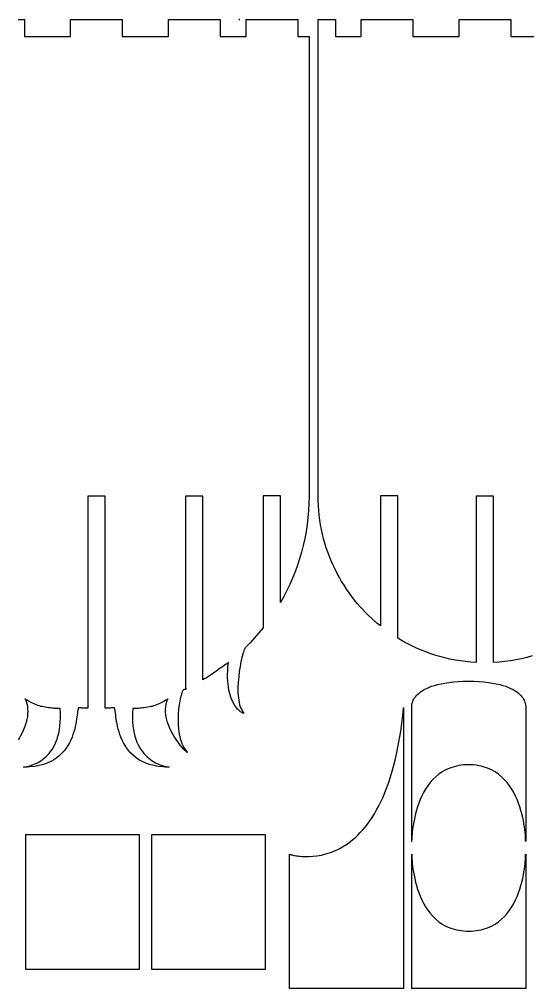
# Model space of a CAD drawing. Header units: millimetres. Extents: x 211 to 654, y 153 to 425.
# Drawn here: x 289.6 to 372.2, y 153.6 to 310 of the extents above; entities that cross this region are included whole.
import ezdxf

# ---------------------------------------------------------------- set-up
doc = ezdxf.new("R2010")
doc.units = ezdxf.units.MM
doc.layers.get('0').update_dxf_attribs({"linetype": 'CONTINUOUS', "true_color": 0xffffff})

msp = doc.modelspace()

# ---------------------------------------------------------------- linework, layer by layer
at = {"linetype": 'CONTINUOUS', "true_color": 0xffffff}
for points in [[(289.42, 310.01), (289.67, 310.01), (289.9, 310.01), (290.09, 310.01), (290.24, 310.01), (290.35, 310.01), (290.42, 310.01), (290.44, 310.01), (290.44, 310), (290.44, 309.98), (290.44, 309.89), (290.44, 309.75), (290.44, 309.57), (290.44, 309.36), (290.44, 309.13), (290.44, 308.88), (290.44, 308.62), (290.44, 308.36), (290.44, 308.11), (290.44, 307.87), (290.44, 307.66), (290.44, 307.49), (290.44, 307.35), (290.44, 307.26), (290.44, 307.24), (290.44, 307.23), (290.47, 307.23), (290.53, 307.23), (290.63, 307.23), (290.76, 307.23), (290.93, 307.23), (291.13, 307.23), (291.36, 307.23), (291.61, 307.23), (291.88, 307.23), (292.17, 307.23), (292.48, 307.23), (292.8, 307.23), (293.47, 307.23), (294.17, 307.23), (294.86, 307.23), (295.54, 307.23), (295.86, 307.23), (296.17, 307.23), (296.46, 307.23), (296.73, 307.23), (296.98, 307.23), (297.21, 307.23), (297.4, 307.23), (297.57, 307.23), (297.71, 307.23), (297.81, 307.23), (297.87, 307.23), (297.89, 307.23), (297.89, 307.24), (297.89, 307.26), (297.89, 307.35), (297.89, 307.49), (297.89, 307.66), (297.89, 307.87), (297.89, 308.11), (297.89, 308.36), (297.89, 308.62), (297.89, 308.88), (297.89, 309.13), (297.89, 309.36), (297.89, 309.57), (297.89, 309.75), (297.89, 309.89), (297.89, 309.98), (297.89, 310), (297.89, 310.01), (297.91, 310.01), (297.94, 310.01), (298, 310.01), (298.07, 310.01), (298.17, 310.01), (298.28, 310.01), (298.41, 310.01), (298.55, 310.01), (298.86, 310.01), (299.21, 310.01), (299.59, 310.01), (299.98, 310.01), (300.37, 310.01), (300.74, 310.01), (301.1, 310.01), (301.41, 310.01), (301.55, 310.01), (301.68, 310.01), (301.79, 310.01), (301.88, 310.01), (301.96, 310.01), (302.02, 310.01), (302.05, 310.01), (302.06, 310.01), (302.08, 310.01), (302.11, 310.01), (302.17, 310.01), (302.24, 310.01), (302.34, 310.01), (302.45, 310.01), (302.58, 310.01), (302.72, 310.01), (303.03, 310.01), (303.38, 310.01), (303.76, 310.01), (304.15, 310.01), (304.54, 310.01), (304.91, 310.01), (305.27, 310.01), (305.58, 310.01), (305.72, 310.01), (305.85, 310.01), (305.96, 310.01), (306.05, 310.01), (306.13, 310.01), (306.19, 310.01), (306.22, 310.01), (306.23, 310.01), (306.23, 310), (306.23, 309.98), (306.23, 309.89), (306.23, 309.75), (306.23, 309.57), (306.23, 309.36), (306.23, 309.13), (306.23, 308.88), (306.23, 308.62), (306.23, 308.36), (306.23, 308.11), (306.23, 307.87), (306.23, 307.66), (306.23, 307.49), (306.23, 307.35), (306.23, 307.26), (306.23, 307.24), (306.23, 307.23), (306.26, 307.23), (306.32, 307.23), (306.42, 307.23), (306.55, 307.23), (306.72, 307.23), (306.92, 307.23), (307.15, 307.23), (307.4, 307.23), (307.67, 307.23), (307.96, 307.23), (308.27, 307.23), (308.59, 307.23), (309.26, 307.23), (309.96, 307.23), (310.65, 307.23), (311.32, 307.23), (311.65, 307.23), (311.95, 307.23), (312.25, 307.23), (312.52, 307.23), (312.77, 307.23), (312.99, 307.23), (313.19, 307.23), (313.36, 307.23), (313.5, 307.23), (313.6, 307.23), (313.66, 307.23), (313.68, 307.23), (313.68, 307.24), (313.68, 307.26), (313.68, 307.35), (313.68, 307.49), (313.68, 307.66), (313.68, 307.87), (313.68, 308.11), (313.68, 308.36), (313.68, 308.62), (313.68, 308.88), (313.68, 309.13), (313.68, 309.36), (313.68, 309.57), (313.68, 309.75), (313.68, 309.89), (313.68, 309.98), (313.68, 310), (313.68, 310.01), (313.71, 310.01), (313.77, 310.01), (313.89, 310.01), (314.04, 310.01), (314.23, 310.01), (314.45, 310.01), (314.7, 310.01), (314.98, 310.01), (315.29, 310.01), (315.62, 310.01), (315.96, 310.01), (316.32, 310.01), (317.07, 310.01), (317.85, 310.01), (318.63, 310.01), (319.38, 310.01), (319.74, 310.01), (320.09, 310.01), (320.41, 310.01), (320.72, 310.01), (321, 310.01), (321.25, 310.01), (321.47, 310.01), (321.66, 310.01), (321.82, 310.01), (321.93, 310.01), (322, 310.01), (322.02, 310.01), (322.02, 310), (322.02, 309.98), (322.02, 309.89), (322.02, 309.75), (322.02, 309.57), (322.02, 309.36), (322.02, 309.13), (322.02, 308.88), (322.02, 308.62), (322.02, 308.36), (322.02, 308.11), (322.02, 307.87), (322.02, 307.66), (322.02, 307.49), (322.02, 307.35), (322.02, 307.26), (322.02, 307.24), (322.02, 307.23), (322.03, 307.23), (322.07, 307.23), (322.12, 307.23), (322.2, 307.23), (322.29, 307.23), (322.4, 307.23), (322.53, 307.23), (322.67, 307.23), (322.98, 307.23), (323.34, 307.23), (323.71, 307.23), (324.1, 307.23), (324.49, 307.23), (324.86, 307.23), (325.21, 307.23), (325.53, 307.23), (325.67, 307.23), (325.79, 307.23), (325.9, 307.23), (326, 307.23), (326.07, 307.23), (326.13, 307.23), (326.16, 307.23), (326.18, 307.23), (326.18, 307.24), (326.18, 307.26), (326.18, 307.35), (326.18, 307.49), (326.18, 307.66), (326.18, 307.87), (326.18, 308.11), (326.18, 308.36), (326.18, 308.62), (326.18, 308.88), (326.18, 309.13), (326.18, 309.36), (326.18, 309.57), (326.18, 309.75), (326.18, 309.89), (326.18, 309.98), (326.18, 310), (326.18, 310.01), (326.2, 310.01), (326.27, 310.01), (326.38, 310.01), (326.53, 310.01), (326.72, 310.01), (326.95, 310.01), (327.2, 310.01), (327.48, 310.01), (327.78, 310.01), (328.11, 310.01), (328.46, 310.01), (328.82, 310.01), (329.57, 310.01), (330.35, 310.01), (331.12, 310.01), (331.88, 310.01), (332.24, 310.01), (332.58, 310.01), (332.91, 310.01), (333.21, 310.01), (333.49, 310.01), (333.75, 310.01), (333.97, 310.01), (334.16, 310.01), (334.31, 310.01), (334.42, 310.01), (334.49, 310.01), (334.52, 310.01), (334.52, 310), (334.52, 309.98), (334.52, 309.89), (334.52, 309.75), (334.52, 309.57), (334.52, 309.36), (334.52, 309.13), (334.52, 308.88), (334.52, 308.62), (334.52, 308.36), (334.52, 308.11), (334.52, 307.87), (334.52, 307.66), (334.52, 307.49), (334.52, 307.35), (334.52, 307.26), (334.52, 307.24), (334.52, 307.23), (334.54, 307.23), (334.59, 307.23), (334.68, 307.23), (334.8, 307.23), (334.94, 307.23), (335.09, 307.23), (335.42, 307.23), (335.76, 307.23), (335.91, 307.23), (336.05, 307.23), (336.16, 307.23), (336.25, 307.23), (336.31, 307.23), (336.33, 307.23), (336.33, 307.18), (336.33, 307.02), (336.33, 306.76), (336.33, 306.4), (336.33, 305.94), (336.33, 305.4), (336.33, 304.76), (336.33, 304.04), (336.33, 303.24), (336.33, 302.36), (336.33, 301.41), (336.33, 300.39), (336.33, 299.3), (336.33, 298.14), (336.33, 296.92), (336.33, 295.65), (336.33, 294.32), (336.33, 292.93), (336.33, 291.51), (336.33, 290.03), (336.33, 288.52), (336.33, 286.97), (336.33, 283.77), (336.33, 280.46), (336.33, 277.08), (336.33, 273.63), (336.33, 270.16), (336.33, 266.69), (336.33, 263.25), (336.33, 259.86), (336.33, 256.55), (336.33, 253.35), (336.33, 251.8), (336.33, 250.29), (336.33, 248.82), (336.33, 247.39), (336.33, 246.01), (336.33, 244.68), (336.33, 243.4), (336.33, 242.18), (336.33, 241.03), (336.33, 239.94), (336.33, 238.91), (336.33, 237.96), (336.33, 237.08), (336.33, 236.28), (336.33, 235.56), (336.33, 234.93), (336.33, 234.38), (336.33, 233.93), (336.33, 233.57), (336.33, 233.31), (336.33, 233.15), (336.33, 233.09), (336.31, 231.92), (336.25, 230.77), (336.15, 229.62), (336.02, 228.48), (335.85, 227.35), (335.64, 226.24), (335.4, 225.14), (335.12, 224.05), (334.81, 222.98), (334.46, 221.92), (334.09, 220.88), (333.67, 219.85), (333.23, 218.84), (332.76, 217.85), (332.25, 216.87), (331.72, 215.91), (331.72, 215.93), (331.72, 215.96), (331.72, 216.02), (331.72, 216.11), (331.72, 216.21), (331.72, 216.34), (331.72, 216.49), (331.72, 216.65), (331.72, 216.84), (331.72, 217.04), (331.72, 217.26), (331.72, 217.5), (331.72, 217.75), (331.72, 218.02), (331.72, 218.6), (331.72, 219.23), (331.72, 219.9), (331.72, 220.61), (331.72, 221.35), (331.72, 222.12), (331.72, 222.91), (331.72, 224.51), (331.72, 226.11), (331.72, 226.9), (331.72, 227.67), (331.72, 228.41), (331.72, 229.12), (331.72, 229.79), (331.72, 230.42), (331.72, 231), (331.72, 231.26), (331.72, 231.52), (331.72, 231.75), (331.72, 231.97), (331.72, 232.18), (331.72, 232.36), (331.72, 232.53), (331.72, 232.68), (331.72, 232.8), (331.72, 232.91), (331.72, 232.99), (331.72, 233.05), (331.72, 233.09), (331.72, 233.1), (331.71, 233.11), (331.69, 233.11), (331.6, 233.11), (331.46, 233.11), (331.28, 233.11), (331.07, 233.11), (330.84, 233.11), (330.59, 233.11), (330.33, 233.11), (330.07, 233.11), (329.82, 233.11), (329.58, 233.11), (329.37, 233.11), (329.19, 233.11), (329.06, 233.11), (328.97, 233.11), (328.94, 233.11), (328.94, 233.11), (328.94, 233.09), (328.94, 233.05), (328.94, 232.97), (328.94, 232.87), (328.94, 232.74), (328.94, 232.58), (328.94, 232.4), (328.94, 232.19), (328.94, 231.96), (328.94, 231.71), (328.94, 231.44), (328.94, 231.15), (328.94, 230.83), (328.94, 230.5), (328.94, 230.15), (328.94, 229.78), (328.94, 229.4), (328.94, 229.01), (328.94, 228.17), (328.94, 227.3), (328.94, 226.38), (328.94, 225.43), (328.94, 224.46), (328.94, 223.47), (328.94, 222.47), (328.94, 221.47), (328.94, 220.49), (328.94, 219.51), (328.94, 218.56), (328.94, 217.65), (328.94, 216.77), (328.94, 215.93), (328.94, 215.54), (328.94, 215.16), (328.94, 214.79), (328.94, 214.44), (328.94, 214.11), (328.94, 213.8), (328.94, 213.5), (328.94, 213.23), (328.94, 212.98), (328.94, 212.75), (328.94, 212.54), (328.94, 212.36), (328.94, 212.2), (328.94, 212.07), (328.94, 211.97), (328.94, 211.89), (328.94, 211.85), (328.94, 211.83), (328.26, 211.01), (327.56, 210.2), (326.83, 209.42), (326.09, 208.66), (326.03, 208.59), (325.97, 208.47), (325.9, 208.32), (325.83, 208.13), (325.75, 207.9), (325.67, 207.65), (325.6, 207.37), (325.52, 207.06), (325.44, 206.72), (325.36, 206.37), (325.29, 206), (325.22, 205.61), (325.09, 204.79), (324.99, 203.93), (324.91, 203.06), (324.88, 202.19), (324.88, 201.33), (324.95, 200.52), (325, 200.14), (325.06, 199.77), (325.15, 199.43), (325.25, 199.1), (325.37, 198.8), (325.51, 198.53), (325.67, 198.29), (325.85, 198.08), (325.86, 198.06), (325.86, 198.04), (325.83, 198.04), (325.79, 198.04), (325.73, 198.06), (325.65, 198.09), (325.56, 198.13), (325.46, 198.19), (325.35, 198.27), (325.22, 198.35), (325.1, 198.46), (324.96, 198.59), (324.82, 198.73), (324.68, 198.89), (324.53, 199.07), (324.39, 199.28), (324.25, 199.51), (324.11, 199.76), (323.97, 200.03), (323.84, 200.33), (323.72, 200.66), (323.61, 201.01), (323.51, 201.39), (323.42, 201.8), (323.34, 202.24), (323.28, 202.71), (323.24, 203.22), (323.21, 203.75), (323.21, 204.32), (323.23, 204.92), (323.26, 205.55), (323.33, 206.23), (323.32, 206.22), (323.3, 206.2), (323.21, 206.14), (323.07, 206.04), (322.89, 205.91), (322.67, 205.75), (322.41, 205.56), (322.12, 205.36), (321.81, 205.14), (321.49, 204.91), (321.15, 204.68), (320.47, 204.22), (320.13, 204), (319.81, 203.79), (319.5, 203.6), (319.22, 203.43), (319.22, 203.45), (319.22, 203.51), (319.22, 203.62), (319.22, 203.76), (319.22, 203.94), (319.22, 204.16), (319.22, 204.42), (319.22, 204.7), (319.22, 205.02), (319.22, 205.38), (319.22, 205.76), (319.22, 206.17), (319.22, 206.6), (319.22, 207.07), (319.22, 207.55), (319.22, 208.06), (319.22, 208.6), (319.22, 209.15), (319.22, 209.72), (319.22, 210.31), (319.22, 210.91), (319.22, 211.53), (319.22, 212.81), (319.22, 214.14), (319.22, 215.49), (319.22, 216.87), (319.22, 218.26), (319.22, 219.65), (319.22, 221.03), (319.22, 222.38), (319.22, 223.71), (319.22, 224.99), (319.22, 225.61), (319.22, 226.21), (319.22, 226.8), (319.22, 227.37), (319.22, 227.93), (319.22, 228.46), (319.22, 228.97), (319.22, 229.45), (319.22, 229.92), (319.22, 230.35), (319.22, 230.76), (319.22, 231.15), (319.22, 231.5), (319.22, 231.82), (319.22, 232.1), (319.22, 232.36), (319.22, 232.58), (319.22, 232.76), (319.22, 232.9), (319.22, 233.01), (319.22, 233.07), (319.22, 233.09), (319.21, 233.09), (319.19, 233.09), (319.1, 233.09), (318.96, 233.09), (318.79, 233.09), (318.58, 233.09), (318.34, 233.09), (318.09, 233.09), (317.83, 233.09), (317.57, 233.09), (317.32, 233.09), (317.09, 233.09), (316.88, 233.09), (316.7, 233.09), (316.56, 233.09), (316.47, 233.09), (316.45, 233.09), (316.44, 233.09), (316.44, 233.07), (316.44, 233), (316.44, 232.9), (316.44, 232.74), (316.44, 232.55), (316.44, 232.32), (316.44, 232.06), (316.44, 231.76), (316.44, 231.42), (316.44, 231.05), (316.44, 230.65), (316.44, 230.22), (316.44, 229.76), (316.44, 229.28), (316.44, 228.77), (316.44, 228.23), (316.44, 227.68), (316.44, 227.1), (316.44, 226.5), (316.44, 225.88), (316.44, 225.24), (316.44, 224.59), (316.44, 223.25), (316.44, 221.86), (316.44, 220.44), (316.44, 219), (316.44, 217.54), (316.44, 216.08), (316.44, 214.64), (316.44, 213.22), (316.44, 211.83), (316.44, 210.49), (316.44, 209.84), (316.44, 209.2), (316.44, 208.58), (316.44, 207.98), (316.44, 207.4), (316.44, 206.85), (316.44, 206.31), (316.44, 205.8), (316.44, 205.31), (316.44, 204.86), (316.44, 204.43), (316.44, 204.03), (316.44, 203.66), (316.44, 203.32), (316.44, 203.02), (316.44, 202.75), (316.44, 202.52), (316.44, 202.33), (316.44, 202.18), (316.44, 202.07), (316.44, 202.01), (316.44, 201.98), (316.39, 201.96), (316.37, 201.95), (316.37, 201.94), (316.39, 201.94), (316.45, 201.96), (316.52, 201.97), (316.55, 201.98), (316.56, 201.98), (316.56, 201.98), (316.53, 201.97), (316.48, 201.95), (316.39, 201.93), (316.27, 201.89), (316.11, 201.83), (316.06, 201.8), (316.01, 201.73), (315.95, 201.62), (315.89, 201.48), (315.83, 201.31), (315.76, 201.11), (315.7, 200.88), (315.63, 200.63), (315.57, 200.35), (315.51, 200.06), (315.45, 199.74), (315.4, 199.4), (315.35, 199.05), (315.31, 198.69), (315.24, 197.92), (315.21, 197.13), (315.22, 196.31), (315.29, 195.5), (315.34, 195.09), (315.4, 194.69), (315.48, 194.3), (315.58, 193.92), (315.7, 193.55), (315.83, 193.19), (315.99, 192.85), (316.16, 192.52), (316.36, 192.21), (316.58, 191.93), (316.66, 191.82), (316.71, 191.75), (316.72, 191.72), (316.7, 191.72), (316.64, 191.75), (316.56, 191.82), (316.45, 191.92), (316.32, 192.05), (316.17, 192.21), (316, 192.39), (315.82, 192.6), (315.63, 192.83), (315.42, 193.09), (315.21, 193.36), (315, 193.66), (314.79, 193.97), (314.58, 194.3), (314.37, 194.65), (313.99, 195.39), (313.82, 195.77), (313.66, 196.17), (313.52, 196.57), (313.4, 196.98), (313.31, 197.4), (313.25, 197.82), (313.21, 198.24), (313.21, 198.67), (313.24, 199.09), (313.31, 199.52), (313.42, 199.94), (313.58, 200.35), (313.56, 200.34), (313.49, 200.3), (313.39, 200.24), (313.26, 200.16), (313.09, 200.07), (312.9, 199.97), (312.7, 199.86), (312.47, 199.74), (311.99, 199.52), (311.5, 199.31), (311.26, 199.23), (311.04, 199.16), (310.82, 199.12), (310.63, 199.09), (310.04, 198.99), (309.77, 198.94), (309.52, 198.91), (309.28, 198.88), (309.06, 198.85), (308.85, 198.83), (308.66, 198.82), (308.5, 198.81), (308.35, 198.8), (308.22, 198.79), (308.12, 198.79), (308.04, 198.79), (307.98, 198.79), (307.94, 198.79), (307.93, 198.79), (307.88, 198.04), (307.87, 197.32), (307.89, 196.65), (307.95, 196.02), (308.03, 195.42), (308.13, 194.86), (308.27, 194.34), (308.42, 193.85), (308.59, 193.39), (308.79, 192.96), (309, 192.57), (309.22, 192.2), (309.46, 191.87), (309.71, 191.56), (309.97, 191.28), (310.23, 191.02), (310.5, 190.78), (310.77, 190.57), (311.05, 190.38), (311.32, 190.21), (311.59, 190.06), (311.85, 189.93), (312.11, 189.82), (312.36, 189.72), (312.82, 189.56), (313.03, 189.51), (313.23, 189.46), (313.41, 189.42), (313.56, 189.4), (313.69, 189.38), (313.8, 189.36), (313.73, 189.36), (313.64, 189.36), (313.21, 189.37), (312.8, 189.39), (312.02, 189.47), (311.3, 189.6), (310.63, 189.78), (310.01, 189.99), (309.44, 190.25), (308.92, 190.54), (308.45, 190.87), (308.01, 191.22), (307.62, 191.59), (307.27, 191.99), (306.95, 192.41), (306.67, 192.84), (306.42, 193.27), (306.2, 193.72), (306.01, 194.17), (305.84, 194.62), (305.7, 195.07), (305.57, 195.5), (305.47, 195.93), (305.38, 196.34), (305.31, 196.74), (305.25, 197.11), (305.2, 197.46), (305.16, 197.78), (305.12, 198.07), (305.09, 198.32), (305.06, 198.53), (305.03, 198.7), (304.99, 198.82), (304.95, 198.9), (304.9, 198.92), (304.91, 198.92), (304.89, 198.92), (304.83, 198.91), (304.79, 198.91), (304.73, 198.91), (304.65, 198.91), (304.55, 198.9), (304.44, 198.9), (304.29, 198.89), (304.13, 198.89), (303.93, 198.88), (303.71, 198.87), (303.45, 198.86), (303.45, 198.88), (303.45, 198.96), (303.45, 199.08), (303.45, 199.24), (303.45, 199.45), (303.45, 199.7), (303.45, 200), (303.45, 200.33), (303.45, 200.7), (303.45, 201.1), (303.45, 201.55), (303.45, 202.02), (303.45, 202.52), (303.45, 203.06), (303.45, 203.62), (303.45, 204.21), (303.45, 204.82), (303.45, 205.46), (303.45, 206.12), (303.45, 206.8), (303.45, 207.5), (303.45, 208.21), (303.45, 208.94), (303.45, 209.69), (303.45, 211.22), (303.45, 212.78), (303.45, 214.37), (303.45, 215.97), (303.45, 217.58), (303.45, 219.17), (303.45, 220.73), (303.45, 222.26), (303.45, 223), (303.45, 223.74), (303.45, 224.45), (303.45, 225.15), (303.45, 225.83), (303.45, 226.49), (303.45, 227.13), (303.45, 227.74), (303.45, 228.33), (303.45, 228.89), (303.45, 229.42), (303.45, 229.93), (303.45, 230.4), (303.45, 230.84), (303.45, 231.25), (303.45, 231.62), (303.45, 231.95), (303.45, 232.24), (303.45, 232.49), (303.45, 232.7), (303.45, 232.87), (303.45, 232.99), (303.45, 233.06), (303.45, 233.08), (303.44, 233.09), (303.39, 233.09), (303.33, 233.09), (303.24, 233.09), (303.13, 233.09), (303.01, 233.09), (302.76, 233.09), (302.5, 233.09), (302.39, 233.09), (302.28, 233.09), (302.19, 233.09), (302.12, 233.09), (302.08, 233.09), (302.06, 233.09), (302.05, 233.09), (302, 233.09), (301.94, 233.09), (301.85, 233.09), (301.74, 233.09), (301.62, 233.09), (301.37, 233.09), (301.11, 233.09), (301, 233.09), (300.89, 233.09), (300.8, 233.09), (300.73, 233.09), (300.69, 233.09), (300.67, 233.09), (300.67, 233.07), (300.67, 233), (300.67, 232.88), (300.67, 232.71), (300.67, 232.5), (300.67, 232.25), (300.67, 231.95), (300.67, 231.62), (300.67, 231.25), (300.67, 230.85), (300.67, 230.41), (300.67, 229.93), (300.67, 229.43), (300.67, 228.9), (300.67, 228.33), (300.67, 227.74), (300.67, 227.13), (300.67, 226.49), (300.67, 225.83), (300.67, 225.15), (300.67, 224.45), (300.67, 223.74), (300.67, 223.01), (300.67, 222.26), (300.67, 220.73), (300.67, 219.17), (300.67, 217.58), (300.67, 215.98), (300.67, 214.37), (300.67, 212.78), (300.67, 211.22), (300.67, 209.69), (300.67, 208.94), (300.67, 208.21), (300.67, 207.5), (300.67, 206.8), (300.67, 206.12), (300.67, 205.46), (300.67, 204.82), (300.67, 204.21), (300.67, 203.62), (300.67, 203.06), (300.67, 202.52), (300.67, 202.02), (300.67, 201.54), (300.67, 201.1), (300.67, 200.7), (300.67, 200.33), (300.67, 200), (300.67, 199.7), (300.67, 199.45), (300.67, 199.24), (300.67, 199.07), (300.67, 198.95), (300.67, 198.88), (300.67, 198.86), (300.42, 198.87), (300.19, 198.88), (300, 198.89), (299.83, 198.89), (299.69, 198.9), (299.57, 198.9), (299.48, 198.91), (299.4, 198.91), (299.34, 198.91), (299.29, 198.91), (299.24, 198.92), (299.22, 198.92), (299.22, 198.92), (299.17, 198.9), (299.13, 198.82), (299.09, 198.7), (299.06, 198.53), (299.03, 198.32), (299, 198.07), (298.96, 197.78), (298.92, 197.46), (298.87, 197.11), (298.81, 196.74), (298.74, 196.34), (298.65, 195.93), (298.55, 195.5), (298.43, 195.07), (298.28, 194.62), (298.12, 194.17), (297.92, 193.72), (297.7, 193.27), (297.45, 192.84), (297.17, 192.41), (296.86, 191.99), (296.5, 191.59), (296.11, 191.22), (295.68, 190.86), (295.2, 190.54), (294.68, 190.25), (294.11, 189.99), (293.5, 189.77), (292.83, 189.6), (292.1, 189.47), (291.32, 189.39), (290.91, 189.37), (290.49, 189.36), (290.4, 189.36), (290.32, 189.36), (290.43, 189.38), (290.56, 189.4), (290.72, 189.42), (290.9, 189.46), (291.09, 189.51), (291.3, 189.56), (291.76, 189.72), (292.01, 189.82), (292.27, 189.93), (292.54, 190.06), (292.81, 190.21), (293.08, 190.38), (293.35, 190.57), (293.62, 190.78), (293.89, 191.02), (294.16, 191.28), (294.42, 191.56), (294.66, 191.87), (294.9, 192.2), (295.13, 192.57), (295.34, 192.96), (295.53, 193.39), (295.71, 193.85), (295.86, 194.34), (295.99, 194.86), (296.1, 195.42), (296.18, 196.02), (296.23, 196.65), (296.25, 197.32), (296.24, 198.04), (296.2, 198.79), (296.19, 198.79), (296.15, 198.79), (296.09, 198.79), (296.01, 198.79), (295.9, 198.79), (295.77, 198.8), (295.63, 198.81), (295.46, 198.82), (295.27, 198.83), (295.07, 198.85), (294.85, 198.88), (294.61, 198.91), (294.35, 198.94), (294.08, 198.99), (293.5, 199.09), (293.3, 199.12), (293.09, 199.16), (292.86, 199.23), (292.62, 199.31), (292.13, 199.52), (291.66, 199.74), (291.43, 199.86), (291.22, 199.97), (291.04, 200.07), (290.87, 200.16), (290.74, 200.24), (290.64, 200.3), (290.57, 200.34), (290.55, 200.35), (290.71, 199.97), (290.84, 199.57), (290.92, 199.17), (290.97, 198.76), (290.99, 198.35), (290.97, 197.94), (290.92, 197.53), (290.85, 197.12), (290.76, 196.71), (290.64, 196.31), (290.5, 195.91), (290.35, 195.53), (290.01, 194.79), (289.83, 194.43), (289.64, 194.1), (289.45, 193.78)], [(325.17, 310), (325.11, 310), (325.06, 310.01), (325.03, 310.01), (325.01, 310.01), (325.02, 310.01), (325.05, 310), (325.1, 310), (325.17, 310)], [(337.8, 233.09), (337.8, 233.15), (337.8, 233.31), (337.8, 233.57), (337.8, 233.93), (337.8, 234.38), (337.8, 234.93), (337.8, 235.56), (337.8, 236.28), (337.8, 237.08), (337.8, 237.96), (337.8, 238.91), (337.8, 239.94), (337.8, 241.03), (337.8, 242.18), (337.8, 243.4), (337.8, 244.68), (337.8, 246.01), (337.8, 247.39), (337.8, 248.82), (337.8, 250.29), (337.8, 251.8), (337.8, 253.35), (337.8, 256.55), (337.8, 259.86), (337.8, 263.25), (337.8, 266.69), (337.8, 270.16), (337.8, 273.63), (337.8, 277.08), (337.8, 280.46), (337.8, 283.77), (337.8, 286.97), (337.8, 288.52), (337.8, 290.03), (337.8, 291.51), (337.8, 292.93), (337.8, 294.32), (337.8, 295.65), (337.8, 296.92), (337.8, 298.14), (337.8, 299.3), (337.8, 300.39), (337.8, 301.41), (337.8, 302.36), (337.8, 303.24), (337.8, 304.04), (337.8, 304.76), (337.8, 305.4), (337.8, 305.94), (337.8, 306.4), (337.8, 306.76), (337.8, 307.02), (337.8, 307.18), (337.8, 307.23), (337.8, 307.24), (337.8, 307.26), (337.8, 307.35), (337.8, 307.49), (337.8, 307.66), (337.8, 307.87), (337.8, 308.11), (337.8, 308.36), (337.8, 308.62), (337.8, 308.88), (337.8, 309.13), (337.8, 309.36), (337.8, 309.57), (337.8, 309.75), (337.8, 309.89), (337.8, 309.98), (337.8, 310), (337.8, 310.01), (337.81, 310.01), (337.83, 310.01), (337.92, 310.01), (338.06, 310.01), (338.24, 310.01), (338.45, 310.01), (338.68, 310.01), (338.93, 310.01), (339.19, 310.01), (339.45, 310.01), (339.7, 310.01), (339.94, 310.01), (340.15, 310.01), (340.32, 310.01), (340.46, 310.01), (340.55, 310.01), (340.57, 310.01), (340.58, 310.01), (340.58, 310), (340.58, 309.98), (340.58, 309.89), (340.58, 309.75), (340.58, 309.57), (340.58, 309.36), (340.58, 309.13), (340.58, 308.88), (340.58, 308.62), (340.58, 308.36), (340.58, 308.11), (340.58, 307.87), (340.58, 307.66), (340.58, 307.49), (340.58, 307.35), (340.58, 307.26), (340.58, 307.24), (340.58, 307.23), (340.59, 307.23), (340.63, 307.23), (340.68, 307.23), (340.76, 307.23), (340.85, 307.23), (340.96, 307.23), (341.09, 307.23), (341.23, 307.23), (341.54, 307.23), (341.9, 307.23), (342.27, 307.23), (342.66, 307.23), (343.04, 307.23), (343.42, 307.23), (343.77, 307.23), (344.08, 307.23), (344.22, 307.23), (344.35, 307.23), (344.46, 307.23), (344.56, 307.23), (344.63, 307.23), (344.69, 307.23), (344.72, 307.23), (344.73, 307.23), (344.73, 307.24), (344.73, 307.26), (344.73, 307.35), (344.73, 307.49), (344.73, 307.66), (344.73, 307.87), (344.73, 308.11), (344.73, 308.36), (344.73, 308.62), (344.73, 308.88), (344.73, 309.13), (344.73, 309.36), (344.73, 309.57), (344.73, 309.75), (344.73, 309.89), (344.73, 309.98), (344.73, 310), (344.73, 310.01), (344.76, 310.01), (344.83, 310.01), (344.94, 310.01), (345.09, 310.01), (345.28, 310.01), (345.5, 310.01), (345.76, 310.01), (346.04, 310.01), (346.34, 310.01), (346.67, 310.01), (347.01, 310.01), (347.37, 310.01), (348.13, 310.01), (348.9, 310.01), (349.68, 310.01), (350.43, 310.01), (350.79, 310.01), (351.14, 310.01), (351.47, 310.01), (351.77, 310.01), (352.05, 310.01), (352.3, 310.01), (352.53, 310.01), (352.72, 310.01), (352.87, 310.01), (352.98, 310.01), (353.05, 310.01), (353.07, 310.01), (353.07, 310), (353.07, 309.98), (353.07, 309.89), (353.07, 309.75), (353.07, 309.57), (353.07, 309.36), (353.07, 309.13), (353.07, 308.88), (353.07, 308.62), (353.07, 308.36), (353.07, 308.11), (353.07, 307.87), (353.07, 307.66), (353.07, 307.49), (353.07, 307.35), (353.07, 307.26), (353.07, 307.24), (353.07, 307.23), (353.1, 307.23), (353.16, 307.23), (353.26, 307.23), (353.39, 307.23), (353.56, 307.23), (353.76, 307.23), (353.99, 307.23), (354.24, 307.23), (354.51, 307.23), (354.8, 307.23), (355.11, 307.23), (355.43, 307.23), (356.1, 307.23), (356.8, 307.23), (357.49, 307.23), (358.17, 307.23), (358.49, 307.23), (358.8, 307.23), (359.09, 307.23), (359.36, 307.23), (359.61, 307.23), (359.84, 307.23), (360.03, 307.23), (360.2, 307.23), (360.34, 307.23), (360.44, 307.23), (360.5, 307.23), (360.52, 307.23), (360.52, 307.24), (360.52, 307.26), (360.52, 307.35), (360.52, 307.49), (360.52, 307.66), (360.52, 307.87), (360.52, 308.11), (360.52, 308.36), (360.52, 308.62), (360.52, 308.88), (360.52, 309.13), (360.52, 309.36), (360.52, 309.57), (360.52, 309.75), (360.52, 309.89), (360.52, 309.98), (360.52, 310), (360.52, 310.01), (360.55, 310.01), (360.62, 310.01), (360.73, 310.01), (360.88, 310.01), (361.07, 310.01), (361.29, 310.01), (361.55, 310.01), (361.83, 310.01), (362.13, 310.01), (362.46, 310.01), (362.8, 310.01), (363.16, 310.01), (363.92, 310.01), (364.69, 310.01), (365.47, 310.01), (366.22, 310.01), (366.58, 310.01), (366.93, 310.01), (367.26, 310.01), (367.56, 310.01), (367.84, 310.01), (368.09, 310.01), (368.32, 310.01), (368.51, 310.01), (368.66, 310.01), (368.77, 310.01), (368.84, 310.01), (368.86, 310.01), (368.86, 310), (368.86, 309.98), (368.86, 309.89), (368.86, 309.75), (368.86, 309.57), (368.86, 309.36), (368.86, 309.13), (368.86, 308.88), (368.86, 308.62), (368.86, 308.36), (368.86, 308.11), (368.86, 307.87), (368.86, 307.66), (368.86, 307.49), (368.86, 307.35), (368.86, 307.26), (368.86, 307.24), (368.86, 307.23), (368.89, 307.23), (368.95, 307.23), (369.05, 307.23), (369.18, 307.23), (369.35, 307.23), (369.55, 307.23), (369.78, 307.23), (370.03, 307.23), (370.3, 307.23), (370.59, 307.23), (370.9, 307.23), (371.22, 307.23), (371.89, 307.23), (372.59, 307.23)], [(372.3, 207.29), (371.44, 207.06), (370.57, 206.85), (369.7, 206.67), (368.81, 206.51), (367.91, 206.39), (367, 206.3), (366.08, 206.24), (366.08, 206.26), (366.08, 206.31), (366.08, 206.41), (366.08, 206.54), (366.08, 206.7), (366.08, 206.9), (366.08, 207.13), (366.08, 207.39), (366.08, 207.68), (366.08, 208), (366.08, 208.34), (366.08, 208.71), (366.08, 209.11), (366.08, 209.53), (366.08, 209.97), (366.08, 210.43), (366.08, 210.91), (366.08, 211.41), (366.08, 211.93), (366.08, 212.47), (366.08, 213.57), (366.08, 214.73), (366.08, 215.93), (366.08, 217.16), (366.08, 218.41), (366.08, 219.66), (366.08, 220.92), (366.08, 222.17), (366.08, 223.4), (366.08, 224.59), (366.08, 225.75), (366.08, 226.86), (366.08, 227.4), (366.08, 227.91), (366.08, 228.41), (366.08, 228.9), (366.08, 229.36), (366.08, 229.8), (366.08, 230.22), (366.08, 230.61), (366.08, 230.98), (366.08, 231.33), (366.08, 231.65), (366.08, 231.94), (366.08, 232.2), (366.08, 232.43), (366.08, 232.62), (366.08, 232.79), (366.08, 232.92), (366.08, 233.01), (366.08, 233.07), (366.08, 233.09), (366.08, 233.09), (366.05, 233.09), (365.96, 233.09), (365.83, 233.09), (365.65, 233.09), (365.44, 233.09), (365.2, 233.09), (364.95, 233.09), (364.69, 233.09), (364.43, 233.09), (364.18, 233.09), (363.95, 233.09), (363.74, 233.09), (363.56, 233.09), (363.42, 233.09), (363.33, 233.09), (363.31, 233.09), (363.3, 233.09), (363.3, 233.07), (363.3, 233.02), (363.3, 232.92), (363.3, 232.79), (363.3, 232.63), (363.3, 232.43), (363.3, 232.2), (363.3, 231.94), (363.3, 231.65), (363.3, 231.33), (363.3, 230.99), (363.3, 230.62), (363.3, 230.22), (363.3, 229.8), (363.3, 229.36), (363.3, 228.9), (363.3, 228.42), (363.3, 227.92), (363.3, 227.4), (363.3, 226.86), (363.3, 225.75), (363.3, 224.6), (363.3, 223.4), (363.3, 222.17), (363.3, 220.92), (363.3, 219.66), (363.3, 218.41), (363.3, 217.16), (363.3, 215.93), (363.3, 214.73), (363.3, 213.57), (363.3, 212.46), (363.3, 211.93), (363.3, 211.41), (363.3, 210.91), (363.3, 210.43), (363.3, 209.97), (363.3, 209.53), (363.3, 209.11), (363.3, 208.71), (363.3, 208.34), (363.3, 207.99), (363.3, 207.67), (363.3, 207.38), (363.3, 207.12), (363.3, 206.89), (363.3, 206.7), (363.3, 206.53), (363.3, 206.4), (363.3, 206.31), (363.3, 206.25), (363.3, 206.23), (362.44, 206.29), (361.58, 206.38), (360.73, 206.49), (359.89, 206.63), (359.06, 206.79), (358.24, 206.98), (357.43, 207.2), (356.62, 207.44), (355.83, 207.7), (355.05, 207.99), (354.28, 208.3), (353.53, 208.63), (352.78, 208.98), (352.05, 209.36), (351.33, 209.76), (350.63, 210.18), (350.63, 210.19), (350.63, 210.24), (350.63, 210.32), (350.63, 210.43), (350.63, 210.57), (350.63, 210.74), (350.63, 210.94), (350.63, 211.16), (350.63, 211.41), (350.63, 211.68), (350.63, 211.98), (350.63, 212.29), (350.63, 212.63), (350.63, 212.99), (350.63, 213.37), (350.63, 213.76), (350.63, 214.17), (350.63, 214.6), (350.63, 215.5), (350.63, 216.44), (350.63, 217.43), (350.63, 218.46), (350.63, 219.51), (350.63, 220.57), (350.63, 221.64), (350.63, 222.72), (350.63, 223.78), (350.63, 224.83), (350.63, 225.85), (350.63, 226.84), (350.63, 227.79), (350.63, 228.69), (350.63, 229.12), (350.63, 229.53), (350.63, 229.92), (350.63, 230.3), (350.63, 230.66), (350.63, 230.99), (350.63, 231.31), (350.63, 231.61), (350.63, 231.88), (350.63, 232.12), (350.63, 232.35), (350.63, 232.54), (350.63, 232.71), (350.63, 232.85), (350.63, 232.96), (350.63, 233.04), (350.63, 233.09), (350.63, 233.11), (350.62, 233.11), (350.6, 233.11), (350.51, 233.11), (350.37, 233.11), (350.19, 233.11), (349.98, 233.11), (349.75, 233.11), (349.5, 233.11), (349.24, 233.11), (348.98, 233.11), (348.73, 233.11), (348.49, 233.11), (348.28, 233.11), (348.11, 233.11), (347.97, 233.11), (347.88, 233.11), (347.86, 233.11), (347.85, 233.11), (347.85, 233.1), (347.85, 233.05), (347.85, 232.98), (347.85, 232.88), (347.85, 232.75), (347.85, 232.6), (347.85, 232.42), (347.85, 232.21), (347.85, 231.99), (347.85, 231.74), (347.85, 231.47), (347.85, 231.18), (347.85, 230.87), (347.85, 230.54), (347.85, 230.2), (347.85, 229.84), (347.85, 229.46), (347.85, 229.07), (347.85, 228.25), (347.85, 227.38), (347.85, 226.48), (347.85, 225.54), (347.85, 224.58), (347.85, 223.61), (347.85, 222.62), (347.85, 221.64), (347.85, 220.67), (347.85, 219.71), (347.85, 218.77), (347.85, 217.87), (347.85, 217), (347.85, 216.18), (347.85, 215.79), (347.85, 215.41), (347.85, 215.05), (347.85, 214.71), (347.85, 214.38), (347.85, 214.07), (347.85, 213.78), (347.85, 213.51), (347.85, 213.26), (347.85, 213.04), (347.85, 212.83), (347.85, 212.65), (347.85, 212.5), (347.85, 212.37), (347.85, 212.27), (347.85, 212.19), (347.85, 212.15), (347.85, 212.13), (347.28, 212.6), (346.73, 213.09), (345.66, 214.1), (344.65, 215.17), (344.16, 215.73), (343.69, 216.3), (343.24, 216.88), (342.8, 217.47), (342.38, 218.08), (341.98, 218.7), (341.59, 219.33), (341.22, 219.97), (340.86, 220.62), (340.53, 221.28), (340.21, 221.96), (339.91, 222.64), (339.63, 223.33), (339.37, 224.04), (339.12, 224.75), (338.9, 225.47), (338.69, 226.2), (338.51, 226.94), (338.35, 227.68), (338.2, 228.43), (338.08, 229.19), (337.98, 229.96), (337.9, 230.74), (337.85, 231.52), (337.81, 232.3), (337.8, 233.09)], [(352.89, 177.34), (352.89, 177.35), (352.89, 177.4), (352.89, 177.48), (352.89, 177.58), (352.89, 177.71), (352.89, 177.87), (352.89, 178.06), (352.89, 178.27), (352.89, 178.5), (352.89, 178.76), (352.89, 179.04), (352.89, 179.34), (352.89, 179.66), (352.89, 179.99), (352.89, 180.35), (352.89, 180.72), (352.89, 181.11), (352.89, 181.52), (352.89, 182.36), (352.89, 183.26), (352.89, 184.19), (352.89, 185.16), (352.89, 186.15), (352.89, 187.16), (352.89, 188.17), (352.89, 189.18), (352.89, 190.19), (352.89, 191.18), (352.89, 192.15), (352.89, 193.08), (352.89, 193.97), (352.89, 194.82), (352.89, 195.22), (352.89, 195.61), (352.89, 195.99), (352.89, 196.34), (352.89, 196.68), (352.89, 197), (352.89, 197.3), (352.89, 197.57), (352.89, 197.83), (352.89, 198.06), (352.89, 198.27), (352.89, 198.46), (352.89, 198.62), (352.89, 198.75), (352.89, 198.86), (352.89, 198.93), (352.89, 198.98), (352.89, 198.99), (352.89, 199.01), (352.89, 199.05), (352.88, 199.11), (352.89, 199.18), (352.89, 199.28), (352.91, 199.39), (352.93, 199.52), (352.96, 199.66), (353.01, 199.81), (353.07, 199.98), (353.15, 200.15), (353.24, 200.33), (353.36, 200.52), (353.5, 200.71), (353.66, 200.91), (353.85, 201.11), (354.07, 201.3), (354.32, 201.5), (354.6, 201.69), (354.92, 201.88), (355.27, 202.06), (355.66, 202.23), (356.09, 202.4), (356.56, 202.55), (357.07, 202.69), (357.64, 202.82), (358.24, 202.93), (358.9, 203.03), (359.61, 203.1), (360.38, 203.16), (361.2, 203.2), (362.08, 203.21), (362.95, 203.2), (363.77, 203.16), (364.54, 203.1), (365.25, 203.03), (365.91, 202.93), (366.52, 202.82), (367.08, 202.69), (367.59, 202.55), (368.07, 202.4), (368.5, 202.23), (368.89, 202.06), (369.24, 201.88), (369.55, 201.69), (369.83, 201.5), (370.08, 201.3), (370.3, 201.1), (370.49, 200.91), (370.65, 200.71), (370.79, 200.52), (370.91, 200.33), (371.01, 200.15), (371.08, 199.98), (371.14, 199.81), (371.19, 199.66), (371.22, 199.52), (371.25, 199.39), (371.26, 199.28), (371.27, 199.18), (371.27, 199.11), (371.27, 199.05), (371.27, 199.01), (371.27, 199), (371.27, 198.99), (371.27, 198.94), (371.27, 198.86), (371.27, 198.76), (371.27, 198.63), (371.27, 198.47), (371.27, 198.28), (371.27, 198.07), (371.27, 197.84), (371.27, 197.58), (371.27, 197.3), (371.27, 197), (371.27, 196.68), (371.27, 196.34), (371.27, 195.99), (371.27, 195.62), (371.27, 195.23), (371.27, 194.82), (371.27, 193.98), (371.27, 193.08), (371.27, 192.15), (371.27, 191.18), (371.27, 190.19), (371.27, 189.18), (371.27, 188.17), (371.27, 187.16), (371.27, 186.15), (371.27, 185.16), (371.27, 184.19), (371.27, 183.26), (371.27, 182.36), (371.27, 181.51), (371.27, 181.11), (371.27, 180.72), (371.27, 180.35), (371.27, 179.99), (371.27, 179.65), (371.27, 179.34), (371.27, 179.04), (371.27, 178.76), (371.27, 178.5), (371.27, 178.27), (371.27, 178.06), (371.27, 177.87), (371.27, 177.71), (371.27, 177.58), (371.27, 177.47), (371.27, 177.4), (371.27, 177.35), (371.27, 177.33), (371.27, 177.35), (371.27, 177.37), (371.27, 177.42), (371.26, 177.48), (371.26, 177.55), (371.26, 177.64), (371.25, 177.87), (371.23, 178.15), (371.21, 178.48), (371.17, 178.86), (371.12, 179.27), (371.06, 179.72), (370.99, 180.21), (370.89, 180.72), (370.78, 181.25), (370.65, 181.81), (370.5, 182.37), (370.32, 182.95), (370.12, 183.53), (369.89, 184.11), (369.63, 184.68), (369.34, 185.25), (369.02, 185.8), (368.67, 186.34), (368.28, 186.85), (367.85, 187.33), (367.39, 187.79), (366.88, 188.21), (366.33, 188.58), (365.74, 188.91), (365.1, 189.2), (364.42, 189.42), (364.06, 189.52), (363.69, 189.59), (363.3, 189.65), (362.9, 189.7), (362.49, 189.73), (362.07, 189.74), (361.65, 189.73), (361.24, 189.7), (360.84, 189.66), (360.46, 189.6), (360.09, 189.53), (359.73, 189.43), (359.04, 189.21), (358.41, 188.93), (357.82, 188.6), (357.27, 188.22), (356.76, 187.81), (356.3, 187.36), (355.87, 186.87), (355.48, 186.36), (355.13, 185.82), (354.81, 185.27), (354.52, 184.7), (354.26, 184.13), (354.04, 183.54), (353.83, 182.96), (353.66, 182.39), (353.5, 181.82), (353.37, 181.27), (353.26, 180.73), (353.17, 180.22), (353.09, 179.73), (353.03, 179.28), (352.98, 178.86), (352.94, 178.48), (352.92, 178.15), (352.9, 177.87), (352.89, 177.64), (352.88, 177.55), (352.88, 177.47), (352.88, 177.41), (352.88, 177.37), (352.88, 177.34), (352.88, 177.33), (352.89, 177.34)], [(351.58, 199), (351.58, 198.97), (351.58, 198.87), (351.58, 198.71), (351.58, 198.49), (351.58, 198.21), (351.58, 197.88), (351.58, 197.49), (351.58, 197.05), (351.58, 196.56), (351.58, 196.02), (351.58, 195.44), (351.58, 194.81), (351.58, 194.15), (351.58, 193.44), (351.58, 191.91), (351.58, 190.25), (351.58, 188.48), (351.58, 186.6), (351.58, 184.64), (351.58, 182.62), (351.58, 180.55), (351.58, 176.31), (351.58, 172.08), (351.58, 170.01), (351.58, 167.98), (351.58, 166.03), (351.58, 164.15), (351.58, 162.38), (351.58, 160.72), (351.58, 159.19), (351.58, 158.48), (351.58, 157.81), (351.58, 157.19), (351.58, 156.6), (351.58, 156.07), (351.58, 155.58), (351.58, 155.14), (351.58, 154.75), (351.58, 154.41), (351.58, 154.14), (351.58, 153.92), (351.58, 153.76), (351.58, 153.66), (351.58, 153.63), (351.57, 153.63), (351.53, 153.63), (351.46, 153.63), (351.37, 153.63), (351.26, 153.63), (351.13, 153.63), (350.97, 153.63), (350.79, 153.63), (350.59, 153.63), (350.38, 153.63), (350.14, 153.63), (349.89, 153.63), (349.61, 153.63), (349.33, 153.63), (349.03, 153.63), (348.71, 153.63), (348.04, 153.63), (347.32, 153.63), (346.56, 153.63), (345.77, 153.63), (344.95, 153.63), (344.11, 153.63), (342.39, 153.63), (340.68, 153.63), (339.84, 153.63), (339.02, 153.63), (338.23, 153.63), (337.47, 153.63), (336.75, 153.63), (336.08, 153.63), (335.76, 153.63), (335.46, 153.63), (335.17, 153.63), (334.9, 153.63), (334.65, 153.63), (334.41, 153.63), (334.19, 153.63), (333.99, 153.63), (333.82, 153.63), (333.66, 153.63), (333.52, 153.63), (333.41, 153.63), (333.32, 153.63), (333.26, 153.63), (333.22, 153.63), (333.2, 153.63), (333.21, 153.64), (333.21, 153.69), (333.21, 153.76), (333.21, 153.87), (333.21, 154), (333.21, 154.16), (333.21, 154.35), (333.21, 154.56), (333.21, 154.79), (333.21, 155.05), (333.21, 155.33), (333.21, 155.63), (333.21, 155.94), (333.21, 156.28), (333.21, 156.64), (333.21, 157.01), (333.21, 157.4), (333.21, 157.8), (333.21, 158.65), (333.21, 159.55), (333.21, 160.48), (333.21, 161.45), (333.21, 162.44), (333.21, 163.44), (333.21, 164.46), (333.21, 165.47), (333.21, 166.48), (333.21, 167.47), (333.21, 168.44), (333.21, 169.37), (333.21, 170.27), (333.21, 171.11), (333.21, 171.52), (333.21, 171.9), (333.21, 172.28), (333.21, 172.63), (333.21, 172.97), (333.21, 173.29), (333.21, 173.59), (333.21, 173.87), (333.21, 174.12), (333.21, 174.36), (333.21, 174.57), (333.21, 174.75), (333.21, 174.91), (333.21, 175.05), (333.21, 175.15), (333.21, 175.23), (333.21, 175.27), (333.21, 175.29), (333.22, 175.29), (333.25, 175.28), (333.31, 175.26), (333.38, 175.24), (333.48, 175.21), (333.6, 175.19), (333.73, 175.16), (333.89, 175.12), (334.06, 175.09), (334.25, 175.06), (334.45, 175.03), (334.67, 175), (334.91, 174.98), (335.16, 174.96), (335.7, 174.93), (336.29, 174.93), (336.93, 174.97), (337.61, 175.04), (338.32, 175.17), (338.68, 175.25), (339.06, 175.35), (339.43, 175.46), (339.82, 175.59), (340.21, 175.74), (340.6, 175.91), (341, 176.09), (341.39, 176.3), (341.79, 176.53), (342.2, 176.78), (342.6, 177.05), (343, 177.35), (343.4, 177.67), (343.8, 178.01), (344.2, 178.39), (344.59, 178.79), (344.99, 179.22), (345.38, 179.68), (345.76, 180.17), (346.14, 180.69), (346.51, 181.24), (346.87, 181.82), (347.23, 182.44), (347.58, 183.09), (347.93, 183.78), (348.26, 184.51), (348.58, 185.27), (348.89, 186.07), (349.19, 186.91), (349.48, 187.79), (349.76, 188.71), (350.02, 189.67), (350.27, 190.68), (350.51, 191.73), (350.73, 192.82), (350.93, 193.96), (351.12, 195.15), (351.29, 196.38), (351.44, 197.66), (351.58, 198.99), (351.58, 199)], [(290.6, 178.42), (290.6, 178.4), (290.6, 178.36), (290.6, 178.28), (290.6, 178.18), (290.6, 178.04), (290.6, 177.88), (290.6, 177.7), (290.6, 177.49), (290.6, 177.25), (290.6, 177), (290.6, 176.72), (290.6, 176.42), (290.6, 176.1), (290.6, 175.76), (290.6, 175.41), (290.6, 175.03), (290.6, 174.64), (290.6, 174.24), (290.6, 173.39), (290.6, 172.5), (290.6, 171.56), (290.6, 170.6), (290.6, 169.61), (290.6, 168.6), (290.6, 167.58), (290.6, 166.57), (290.6, 165.56), (290.6, 164.57), (290.6, 163.61), (290.6, 162.67), (290.6, 161.78), (290.6, 160.93), (290.6, 160.52), (290.6, 160.13), (290.6, 159.76), (290.6, 159.41), (290.6, 159.07), (290.6, 158.75), (290.6, 158.45), (290.6, 158.17), (290.6, 157.91), (290.6, 157.68), (290.6, 157.47), (290.6, 157.28), (290.6, 157.12), (290.6, 156.99), (290.6, 156.88), (290.6, 156.81), (290.6, 156.76), (290.6, 156.74), (290.61, 156.75), (290.65, 156.75), (290.72, 156.75), (290.81, 156.75), (290.92, 156.75), (291.05, 156.75), (291.21, 156.75), (291.39, 156.75), (291.59, 156.75), (291.8, 156.75), (292.04, 156.75), (292.29, 156.75), (292.57, 156.75), (292.85, 156.75), (293.15, 156.75), (293.47, 156.75), (294.14, 156.75), (294.86, 156.75), (295.62, 156.75), (296.41, 156.75), (297.23, 156.75), (298.07, 156.75), (299.79, 156.75), (301.5, 156.75), (302.34, 156.75), (303.16, 156.75), (303.95, 156.75), (304.71, 156.75), (305.43, 156.75), (306.1, 156.75), (306.42, 156.75), (306.72, 156.75), (307.01, 156.75), (307.28, 156.75), (307.53, 156.75), (307.77, 156.75), (307.99, 156.75), (308.18, 156.75), (308.36, 156.75), (308.52, 156.75), (308.65, 156.75), (308.77, 156.75), (308.85, 156.75), (308.92, 156.75), (308.96, 156.75), (308.97, 156.75), (308.98, 156.77), (308.98, 156.82), (308.98, 156.89), (308.98, 157), (308.98, 157.13), (308.98, 157.29), (308.98, 157.47), (308.98, 157.68), (308.98, 157.92), (308.98, 158.18), (308.98, 158.45), (308.98, 158.75), (308.98, 159.07), (308.98, 159.41), (308.98, 159.77), (308.98, 160.14), (308.98, 160.53), (308.98, 160.93), (308.98, 161.78), (308.98, 162.67), (308.98, 163.61), (308.98, 164.58), (308.98, 165.57), (308.98, 166.57), (308.98, 167.59), (308.98, 168.6), (308.98, 169.61), (308.98, 170.6), (308.98, 171.56), (308.98, 172.5), (308.98, 173.39), (308.98, 174.24), (308.98, 174.64), (308.98, 175.03), (308.98, 175.4), (308.98, 175.76), (308.98, 176.1), (308.98, 176.42), (308.98, 176.72), (308.98, 177), (308.98, 177.25), (308.98, 177.49), (308.98, 177.7), (308.98, 177.88), (308.98, 178.04), (308.98, 178.17), (308.98, 178.28), (308.98, 178.35), (308.98, 178.4), (308.98, 178.42), (308.96, 178.42), (308.92, 178.42), (308.86, 178.42), (308.77, 178.42), (308.66, 178.42), (308.52, 178.42), (308.36, 178.42), (308.19, 178.42), (307.99, 178.42), (307.77, 178.42), (307.53, 178.42), (307.28, 178.42), (307.01, 178.42), (306.72, 178.42), (306.42, 178.42), (306.1, 178.42), (305.43, 178.42), (304.71, 178.42), (303.95, 178.42), (303.16, 178.42), (302.34, 178.42), (301.5, 178.42), (299.79, 178.42), (298.07, 178.42), (297.23, 178.42), (296.41, 178.42), (295.62, 178.42), (294.86, 178.42), (294.14, 178.42), (293.47, 178.42), (293.15, 178.42), (292.85, 178.42), (292.56, 178.42), (292.29, 178.42), (292.04, 178.42), (291.8, 178.42), (291.58, 178.42), (291.38, 178.42), (291.2, 178.42), (291.05, 178.42), (290.91, 178.42), (290.8, 178.42), (290.71, 178.42), (290.64, 178.42), (290.6, 178.42), (290.59, 178.42), (290.6, 178.42)], [(310.95, 178.42), (310.95, 178.4), (310.95, 178.36), (310.95, 178.28), (310.95, 178.18), (310.95, 178.04), (310.95, 177.88), (310.95, 177.7), (310.95, 177.49), (310.95, 177.25), (310.95, 177), (310.95, 176.72), (310.95, 176.42), (310.95, 176.1), (310.95, 175.76), (310.95, 175.41), (310.95, 175.03), (310.95, 174.64), (310.95, 174.24), (310.95, 173.39), (310.95, 172.5), (310.95, 171.56), (310.95, 170.6), (310.95, 169.61), (310.95, 168.6), (310.95, 167.58), (310.95, 166.57), (310.95, 165.56), (310.95, 164.57), (310.95, 163.61), (310.95, 162.67), (310.95, 161.78), (310.95, 160.93), (310.95, 160.52), (310.95, 160.13), (310.95, 159.76), (310.95, 159.41), (310.95, 159.07), (310.95, 158.75), (310.95, 158.45), (310.95, 158.17), (310.95, 157.91), (310.95, 157.68), (310.95, 157.47), (310.95, 157.28), (310.95, 157.12), (310.95, 156.99), (310.95, 156.88), (310.95, 156.81), (310.95, 156.76), (310.95, 156.74), (310.96, 156.75), (311, 156.75), (311.06, 156.75), (311.15, 156.75), (311.27, 156.75), (311.4, 156.75), (311.56, 156.75), (311.74, 156.75), (311.93, 156.75), (312.15, 156.75), (312.39, 156.75), (312.64, 156.75), (312.91, 156.75), (313.2, 156.75), (313.5, 156.75), (313.82, 156.75), (314.49, 156.75), (315.21, 156.75), (315.97, 156.75), (316.76, 156.75), (317.58, 156.75), (318.42, 156.75), (320.13, 156.75), (321.85, 156.75), (322.69, 156.75), (323.51, 156.75), (324.3, 156.75), (325.06, 156.75), (325.78, 156.75), (326.45, 156.75), (326.77, 156.75), (327.07, 156.75), (327.35, 156.75), (327.63, 156.75), (327.88, 156.75), (328.11, 156.75), (328.33, 156.75), (328.53, 156.75), (328.71, 156.75), (328.87, 156.75), (329, 156.75), (329.11, 156.75), (329.2, 156.75), (329.27, 156.75), (329.31, 156.75), (329.32, 156.75), (329.32, 156.77), (329.32, 156.82), (329.32, 156.89), (329.32, 157), (329.32, 157.13), (329.32, 157.29), (329.32, 157.47), (329.32, 157.68), (329.32, 157.92), (329.32, 158.18), (329.32, 158.45), (329.32, 158.75), (329.32, 159.07), (329.32, 159.41), (329.32, 159.77), (329.32, 160.14), (329.32, 160.53), (329.32, 160.93), (329.32, 161.78), (329.32, 162.67), (329.32, 163.61), (329.32, 164.58), (329.32, 165.57), (329.32, 166.57), (329.32, 167.59), (329.32, 168.6), (329.32, 169.61), (329.32, 170.6), (329.32, 171.56), (329.32, 172.5), (329.32, 173.39), (329.32, 174.24), (329.32, 174.64), (329.32, 175.03), (329.32, 175.4), (329.32, 175.76), (329.32, 176.1), (329.32, 176.42), (329.32, 176.72), (329.32, 177), (329.32, 177.25), (329.32, 177.49), (329.32, 177.7), (329.32, 177.88), (329.32, 178.04), (329.32, 178.17), (329.32, 178.28), (329.32, 178.35), (329.32, 178.4), (329.32, 178.42), (329.31, 178.42), (329.27, 178.42), (329.21, 178.42), (329.12, 178.42), (329, 178.42), (328.87, 178.42), (328.71, 178.42), (328.53, 178.42), (328.34, 178.42), (328.12, 178.42), (327.88, 178.42), (327.63, 178.42), (327.36, 178.42), (327.07, 178.42), (326.77, 178.42), (326.45, 178.42), (325.78, 178.42), (325.06, 178.42), (324.3, 178.42), (323.51, 178.42), (322.69, 178.42), (321.85, 178.42), (320.13, 178.42), (318.42, 178.42), (317.58, 178.42), (316.76, 178.42), (315.97, 178.42), (315.21, 178.42), (314.49, 178.42), (313.81, 178.42), (313.5, 178.42), (313.2, 178.42), (312.91, 178.42), (312.64, 178.42), (312.38, 178.42), (312.15, 178.42), (311.93, 178.42), (311.73, 178.42), (311.55, 178.42), (311.39, 178.42), (311.26, 178.42), (311.15, 178.42), (311.06, 178.42), (310.99, 178.42), (310.95, 178.42), (310.94, 178.42), (310.95, 178.42)], [(371.27, 175.29), (371.27, 175.28), (371.27, 175.23), (371.27, 175.15), (371.27, 175.05), (371.27, 174.92), (371.27, 174.76), (371.27, 174.57), (371.27, 174.36), (371.27, 174.13), (371.27, 173.87), (371.27, 173.59), (371.27, 173.29), (371.27, 172.97), (371.27, 172.63), (371.27, 172.28), (371.27, 171.91), (371.27, 171.52), (371.27, 171.11), (371.27, 170.27), (371.27, 169.37), (371.27, 168.44), (371.27, 167.47), (371.27, 166.48), (371.27, 165.47), (371.27, 164.46), (371.27, 163.44), (371.27, 162.44), (371.27, 161.45), (371.27, 160.48), (371.27, 159.54), (371.27, 158.65), (371.27, 157.8), (371.27, 157.4), (371.27, 157.01), (371.27, 156.63), (371.27, 156.28), (371.27, 155.94), (371.27, 155.62), (371.27, 155.32), (371.27, 155.04), (371.27, 154.78), (371.27, 154.55), (371.27, 154.34), (371.27, 154.15), (371.27, 153.99), (371.27, 153.86), (371.27, 153.76), (371.27, 153.68), (371.27, 153.63), (371.27, 153.62), (371.25, 153.63), (371.21, 153.63), (371.15, 153.63), (371.06, 153.63), (370.95, 153.63), (370.81, 153.63), (370.65, 153.63), (370.48, 153.63), (370.28, 153.63), (370.06, 153.63), (369.82, 153.63), (369.57, 153.63), (369.3, 153.63), (369.01, 153.63), (368.71, 153.63), (368.39, 153.63), (367.72, 153.63), (367, 153.63), (366.24, 153.63), (365.45, 153.63), (364.63, 153.63), (363.79, 153.63), (362.08, 153.63), (360.36, 153.63), (359.52, 153.63), (358.7, 153.63), (357.91, 153.63), (357.15, 153.63), (356.43, 153.63), (355.76, 153.63), (355.44, 153.63), (355.14, 153.63), (354.85, 153.63), (354.58, 153.63), (354.33, 153.63), (354.09, 153.63), (353.87, 153.63), (353.67, 153.63), (353.49, 153.63), (353.34, 153.63), (353.2, 153.63), (353.09, 153.63), (353, 153.63), (352.93, 153.63), (352.89, 153.63), (352.88, 153.63), (352.89, 153.64), (352.89, 153.69), (352.89, 153.76), (352.89, 153.87), (352.89, 154), (352.89, 154.16), (352.89, 154.35), (352.89, 154.56), (352.89, 154.79), (352.89, 155.05), (352.89, 155.33), (352.89, 155.63), (352.89, 155.94), (352.89, 156.28), (352.89, 156.64), (352.89, 157.01), (352.89, 157.4), (352.89, 157.8), (352.89, 158.65), (352.89, 159.55), (352.89, 160.48), (352.89, 161.45), (352.89, 162.44), (352.89, 163.44), (352.89, 164.46), (352.89, 165.47), (352.89, 166.48), (352.89, 167.47), (352.89, 168.44), (352.89, 169.37), (352.89, 170.27), (352.89, 171.11), (352.89, 171.52), (352.89, 171.9), (352.89, 172.28), (352.89, 172.63), (352.89, 172.97), (352.89, 173.29), (352.89, 173.59), (352.89, 173.87), (352.89, 174.12), (352.89, 174.36), (352.89, 174.57), (352.89, 174.75), (352.89, 174.91), (352.89, 175.05), (352.89, 175.15), (352.89, 175.23), (352.89, 175.27), (352.89, 175.29), (352.89, 175.28), (352.89, 175.26), (352.89, 175.21), (352.89, 175.15), (352.89, 175.08), (352.9, 174.99), (352.91, 174.76), (352.92, 174.48), (352.95, 174.15), (352.98, 173.77), (353.03, 173.36), (353.09, 172.9), (353.17, 172.42), (353.26, 171.91), (353.37, 171.37), (353.5, 170.82), (353.66, 170.26), (353.83, 169.68), (354.04, 169.1), (354.27, 168.52), (354.52, 167.94), (354.81, 167.38), (355.13, 166.82), (355.49, 166.29), (355.87, 165.78), (356.3, 165.29), (356.76, 164.84), (357.27, 164.42), (357.82, 164.04), (358.41, 163.71), (359.04, 163.43), (359.73, 163.2), (360.09, 163.11), (360.46, 163.03), (360.84, 162.97), (361.24, 162.92), (361.65, 162.9), (362.08, 162.89), (362.5, 162.9), (362.91, 162.93), (363.31, 162.97), (363.69, 163.03), (364.07, 163.1), (364.43, 163.2), (365.11, 163.42), (365.75, 163.7), (366.34, 164.03), (366.88, 164.4), (367.39, 164.82), (367.85, 165.27), (368.28, 165.76), (368.67, 166.27), (369.02, 166.81), (369.34, 167.36), (369.63, 167.93), (369.89, 168.5), (370.12, 169.08), (370.32, 169.66), (370.5, 170.24), (370.65, 170.81), (370.78, 171.36), (370.89, 171.9), (370.98, 172.41), (371.06, 172.9), (371.12, 173.35), (371.17, 173.77), (371.2, 174.14), (371.23, 174.47), (371.25, 174.75), (371.26, 174.98), (371.26, 175.07), (371.26, 175.15), (371.26, 175.21), (371.26, 175.25), (371.26, 175.28), (371.26, 175.29), (371.27, 175.29)]]:
    msp.add_lwpolyline(points, dxfattribs=at)

doc.saveas('drawing.dxf')
